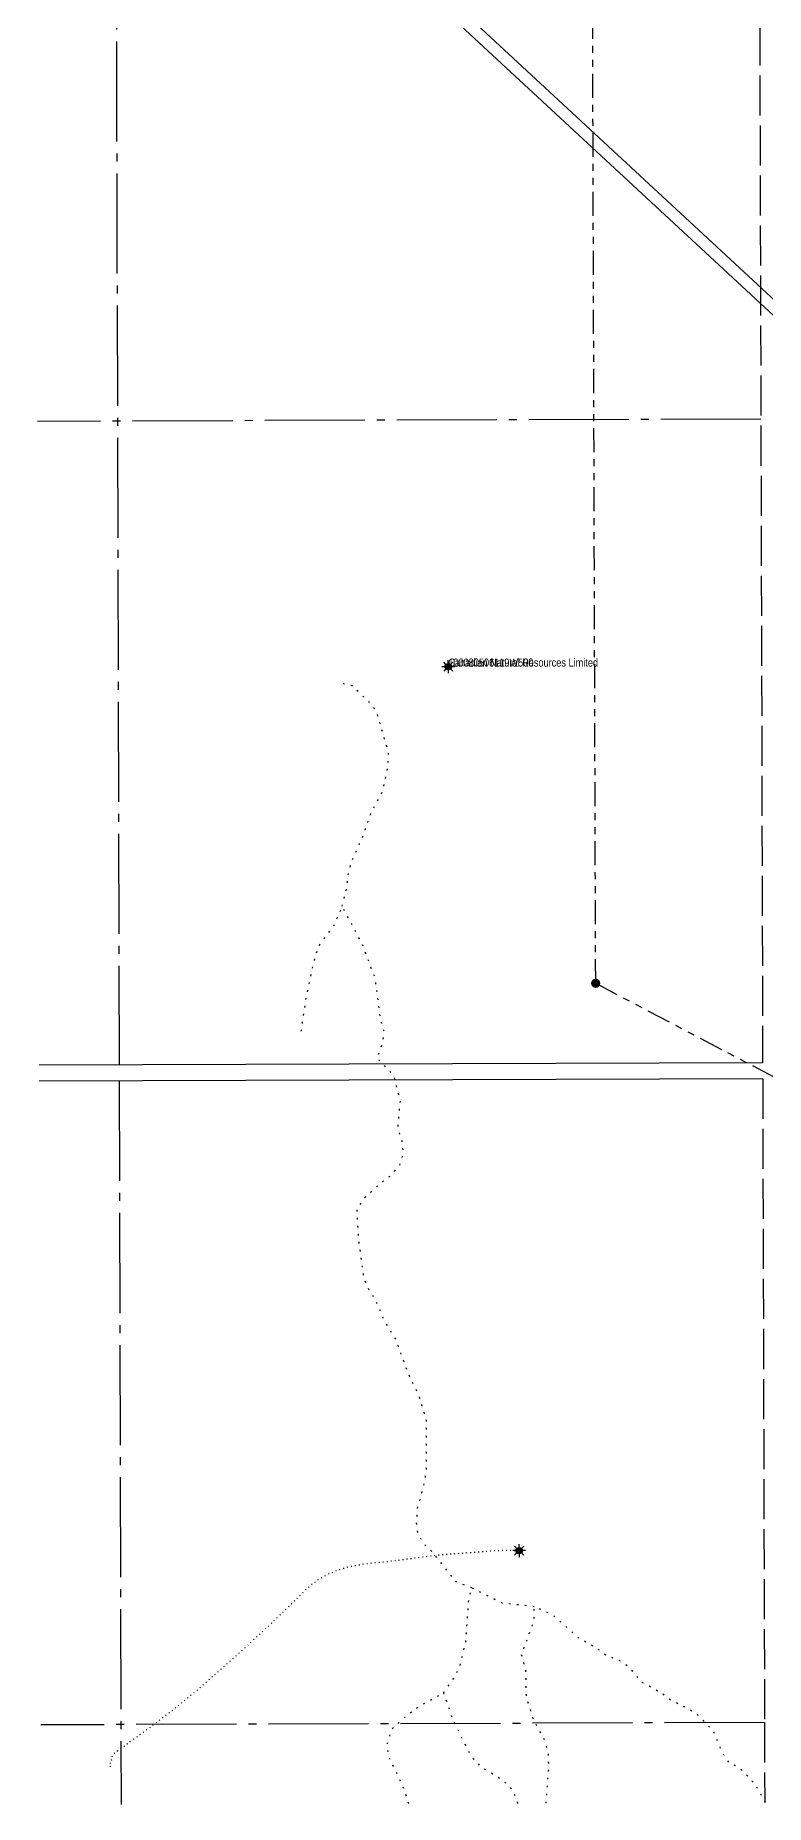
# Model space of a CAD drawing. Extents: x 498152 to 532124, y 6001603 to 6015154.
# Drawn here: x 512025 to 512938, y 6009276 to 6011486 of the extents above; entities that cross this region are included whole.
import ezdxf

# ---------------------------------------------------------------- set-up
doc = ezdxf.new("R2010")
doc.units = 0
doc.header["$LTSCALE"] = 5
for name, pattern in [('foc-DOT', [1, 0.2, -0.8]), ('foc-DRILLPATH', [14.75, 6, -1.75, 1.75, -1.75, 1.75, -1.75]), ('foc-QUARTERLINE', [33, 25, -3, 2, -3]), ('foc-UNSURVEYED', [12.5, 10, -2.5]), ('foc-WHEELTRACKS', [2, 0.4, -1.6])]:
    doc.linetypes.add(name, pattern=pattern)
for name, color, linetype in [('ABADATA-DRILL', 8, 'foc-DOT'), ('C-RW', 13, 'Continuous'), ('DRILL-T', 8, 'Continuous'), ('L-MON', 1, 'Continuous'), ('L-SEC', 7, 'Continuous'), ('L-SECQ', 8, 'foc-QUARTERLINE'), ('L-USEC', 7, 'foc-UNSURVEYED'), ('licensee', 7, 'Continuous'), ('P-PDRILLPATH', 12, 'foc-DRILLPATH'), ('T-WATER-P3', 160, 'foc-WHEELTRACKS'), ('uwi', 7, 'Continuous')]:
    doc.layers.add(name, color=color, linetype=linetype)
doc.styles.add('80L', font='ARIALN.TTF', dxfattribs={"height": 10})

# ---------------------------------------------------------------- blocks, each defined once
blk = doc.blocks.new('plbh')
at = {"layer": 'L-MON'}
h = blk.add_hatch(color=255, dxfattribs=at)
h.dxf.hatch_style = 1
edge = h.paths.add_edge_path()
edge.add_arc((0, 0), 1.16, 0, 360)
h = blk.add_hatch(color=256, dxfattribs=at)
h.dxf.hatch_style = 1
h.paths.add_polyline_path([(-0.96, 0, 1), (0.96, 0, 1)])
h.paths.add_polyline_path([(0.91, 0, -1), (-0.91, 0, -1)], flags=16)
h.paths.add_polyline_path([(0.45, 0, -1), (-0.45, 0, -1)], flags=0)
h = blk.add_hatch(color=256, dxfattribs=at)
h.dxf.hatch_style = 1
h.paths.add_polyline_path([(-0.45, 0, 1), (0.45, 0, 1)])
h.paths.add_polyline_path([(0.4, 0, -1), (-0.4, 0, -1)], flags=16)
at = {"layer": 'L-MON', "color": 240}
for radius in [0.96, 0.91, 0.45, 0.4]:
    blk.add_circle((0, 0), radius, dxfattribs=at)
blk = doc.blocks.new('GAS')
h = blk.add_hatch(color=255)
h.dxf.hatch_style = 1
edge = h.paths.add_edge_path()
edge.add_arc((0, 0), 0.9, 0, 360)
for p, q in [((-0.81, 0), (-1.62, 0)), ((-0.57, 0.57), (-1.14, 1.14)), ((0, 0.81), (0, 1.62)), ((0.57, 0.57), (1.14, 1.14)), ((1.62, 0), (0.81, 0)), ((-0.57, -0.57), (-1.14, -1.14)), ((0, -0.81), (0, -1.62)), ((1.14, -1.14), (0.57, -0.57))]:
    blk.add_line(p, q)
blk.add_circle((0, 0), 0.8)

msp = doc.modelspace()

# ---------------------------------------------------------------- linework, layer by layer
at = {"layer": 'ABADATA-DRILL', "flags": 128}
msp.add_lwpolyline([(512119.106, 6009323.734), (512118.877, 6009323.583), (512118.417, 6009323.702), (512117.995, 6009324.131), (512117.644, 6009324.75), (512117.442, 6009325.549), (512117.589, 6009326.36), (512117.787, 6009327.3), (512118.425, 6009327.992), (512119.473, 6009328.705), (512119.702, 6009329.125), (512119.903, 6009329.026), (512120.142, 6009329.326), (512120.26, 6009330.067), (512120.288, 6009330.677), (512120.486, 6009331.347), (512120.365, 6009332.017), (512119.962, 6009332.956), (512119.71, 6009333.925), (512120.276, 6009335.127), (512120.984, 6009336.049), (512121.413, 6009336.5), (512121.77, 6009337.371), (512122.048, 6009338.271), (512122.467, 6009338.732), (512122.557, 6009338.773), (512122.587, 6009338.763), (512122.587, 6009338.773), (512122.587, 6009338.823), (512122.587, 6009338.883), (512122.606, 6009338.983), (512122.636, 6009339.093), (512122.736, 6009339.243), (512122.905, 6009339.414), (512123.194, 6009339.694), (512123.553, 6009340.035), (512124.062, 6009340.467), (512124.631, 6009340.908), (512125.32, 6009341.4), (512126.168, 6009342.002), (512127.007, 6009342.614), (512127.915, 6009343.287), (512128.973, 6009344.1), (512129.971, 6009344.872), (512131.178, 6009345.775), (512132.296, 6009346.588), (512133.564, 6009347.492), (512134.742, 6009348.305), (512135.96, 6009349.128), (512137.337, 6009350.052), (512138.555, 6009350.885), (512139.902, 6009351.838), (512141.1, 6009352.732), (512142.437, 6009353.765), (512143.705, 6009354.768), (512145.232, 6009355.962), (512146.729, 6009357.076), (512148.515, 6009358.361), (512150.202, 6009359.556), (512150.581, 6009359.827), (512152.728, 6009361.342), (512154.554, 6009362.627), (512156.431, 6009363.962), (512158.557, 6009365.498), (512160.513, 6009366.923), (512162.759, 6009368.569), (512164.865, 6009370.074), (512167.27, 6009371.821), (512169.496, 6009373.456), (512172.031, 6009375.323), (512174.346, 6009377.059), (512176.971, 6009379.046), (512179.386, 6009380.882), (512181.861, 6009382.779), (512184.656, 6009384.936), (512187.5, 6009387.164), (512190.124, 6009389.211), (512193.118, 6009391.539), (512195.862, 6009393.706), (512198.687, 6009395.903), (512201.92, 6009398.422), (512204.884, 6009400.79), (512208.247, 6009403.498), (512211.33, 6009405.997), (512214.434, 6009408.535), (512217.577, 6009411.143), (512220.77, 6009413.812), (512224.382, 6009416.841), (512227.664, 6009419.65), (512230.967, 6009422.498), (512234.688, 6009425.718), (512238.09, 6009428.707), (512241.552, 6009431.756), (512245.483, 6009435.247), (512262.534, 6009450.222), (512285.44, 6009470.602), (512311.737, 6009494.821), (512337.392, 6009519.289), (512363.166, 6009544.697), (512370.628, 6009551.426), (512380.39, 6009558.312), (512391.883, 6009564.523), (512403.71, 6009569.514), (512415.481, 6009572.985), (512423.397, 6009574.556), (512435.611, 6009576.748), (512449.137, 6009578.483), (512463.383, 6009579.801), (512478.119, 6009581.53), (512493.883, 6009583.601), (512504.76, 6009585.07), (512520.135, 6009587.05), (512531.881, 6009588.271), (512599.328, 6009593.609), (512618.596, 6009594.05), (512629.638, 6009593.319)], dxfattribs=at)
at = {"layer": 'C-RW', "flags": 128}
msp.add_lwpolyline([(512025.116, 6011943.314), (512375, 6011667), (513208.003, 6010894.955), (513256.855, 6010712.362), (513241.498, 6010532.276), (513235.72, 6010480.685), (513301.316, 6010204.176), (513316.772, 6010204.223), (513315.743, 6010208.344), (513250.917, 6010481.609), (513256.427, 6010530.804), (513272.024, 6010713.703), (513221.374, 6010903.014), (512384.762, 6011678.404), (512025.065, 6011962.468)], dxfattribs=at)
at = {"layer": 'L-SEC'}
for p, q in [((512933.889, 6010202.903), (512029.709, 6010200.041)), ((512933.945, 6010182.797), (512029.762, 6010179.935))]:
    msp.add_line(p, q, dxfattribs=at)
at = {"layer": 'L-SECQ'}
for p, q in [((512125.416, 6011808.836), (512129.654, 6010200.357)), ((512931.627, 6011007.142), (512027.59, 6011004.28)), ((512129.707, 6010180.251), (512132.089, 6009276.067)), ((512936.206, 6009378.558), (512031.881, 6009375.695))]:
    msp.add_line(p, q, dxfattribs=at)
at = {"layer": 'L-USEC'}
for p, q in [((512929.366, 6011811.382), (512933.889, 6010202.903)), ((512933.945, 6010182.797), (512936.206, 6009378.558)), ((512936.206, 6009378.558), (512936.488, 6009278.614))]:
    msp.add_line(p, q, dxfattribs=at)
at = {"layer": 'P-PDRILLPATH', "flags": 128}
for points in [[(512725.217, 6010302.188), (512718.221, 6012547.727)], [(512725.217, 6010302.188), (513686.778, 6009797.129)]]:
    msp.add_lwpolyline(points, dxfattribs=at)
at = {"layer": 'T-WATER-P3', "flags": 128}
for points in [[(512408.464, 6010398.385), (512414.196, 6010420.681), (512416.223, 6010440.324), (512420.412, 6010454.728), (512434.086, 6010485.333), (512444.289, 6010514.207), (512459.081, 6010542.046), (512465.748, 6010573.334), (512466.226, 6010591.017), (512451.416, 6010642.049), (512442.135, 6010653.447), (512420.838, 6010673.908), (512407.969, 6010676.738)], [(512357.278, 6010242.27), (512363.867, 6010286.521), (512375.202, 6010337.537), (512380.582, 6010350.69), (512398.958, 6010375.418), (512408.464, 6010398.385)], [(512570.525, 6009546.787), (512550.697, 6009554.3), (512522.228, 6009590.615), (512511.337, 6009600.902), (512503.396, 6009613.293), (512501.379, 6009628.126), (512502.717, 6009646.329), (512511.654, 6009679.091), (512513.775, 6009695.43), (512513.731, 6009756.564), (512504.453, 6009787.193), (512491.137, 6009814.187), (512475.938, 6009856.558), (512460.961, 6009881.369), (512449.344, 6009908.068), (512441.493, 6009920.301), (512435.676, 6009933.782), (512428.99, 6009983.642), (512427.099, 6010019.419), (512436.101, 6010033.907), (512458.158, 6010054.03), (512470.502, 6010062.869), (512480.276, 6010074.696), (512485.088, 6010089.563), (512483.344, 6010104.428), (512478.237, 6010121.933), (512481.251, 6010156.243), (512472.878, 6010186.971), (512452.142, 6010208.852), (512458.06, 6010224.894), (512461.329, 6010240.58), (512456.646, 6010256.608), (512449.728, 6010308.083), (512433.701, 6010351.007), (512408.464, 6010398.385)], [(512535.269, 6009415.89), (512548.553, 6009434.64), (512555.623, 6009449.328), (512562.919, 6009479.354), (512566.692, 6009532.841), (512570.525, 6009546.787)], [(512648.509, 6009523.3), (512608.48, 6009527.762), (512570.525, 6009546.787)], [(512663.405, 6009277.749), (512663.37, 6009279.678), (512666.576, 6009320.446), (512666.353, 6009340.636), (512661.255, 6009356.855), (512647.376, 6009382.546), (512638.704, 6009410.619), (512638.056, 6009445.084), (512632.582, 6009463.298), (512648.35, 6009506.162), (512648.509, 6009523.3)], [(512937.376, 6009278.617), (512924.912, 6009300.637), (512915.472, 6009311.473), (512905.306, 6009321.728), (512891.842, 6009328.626), (512883.861, 6009340.634), (512872.796, 6009366.831), (512854.483, 6009386.757), (512843.369, 6009394.394), (512818.449, 6009406.836), (512807.766, 6009415.063), (512783.006, 6009428.914), (512765.998, 6009448.562), (512754.135, 6009456.718), (512739.156, 6009461.894), (512727.843, 6009470.586), (512703.238, 6009484.887), (512671.562, 6009513.059), (512653.98, 6009520.87), (512648.509, 6009523.3)], [(512491.701, 6009277.206), (512485.547, 6009296.268), (512466.147, 6009337.338), (512465.067, 6009352.665), (512470.863, 6009370.788), (512491.875, 6009389.857), (512504.029, 6009398.649), (512535.269, 6009415.89)], [(512628.087, 6009277.637), (512625.581, 6009285.519), (512618.26, 6009298.794), (512607.604, 6009307.289), (512583.311, 6009322.364), (512573.225, 6009332.466), (512565.401, 6009344.43), (512546.022, 6009384.554), (512535.269, 6009415.89)]]:
    msp.add_lwpolyline(points, dxfattribs=at)

# ---------------------------------------------------------------- block references
at = {"layer": 'DRILL-T', "linetype": 'Continuous', "xscale": 4.999999999999968, "yscale": 4.999999999999968, "zscale": 4.999999999999968}
for p in [(512541.021, 6010697.769), (512629.615, 6009593.367)]:
    msp.add_blockref('GAS', p, dxfattribs=at)
at = {"layer": 'L-MON', "linetype": 'Continuous', "xscale": 4.997246949999965, "yscale": 4.997246949999965, "zscale": 4.997246949999965}
msp.add_blockref('plbh', (512725.217, 6010302.188), dxfattribs=at)

# ---------------------------------------------------------------- texts
at = {"layer": 'licensee', "linetype": 'Continuous', "insert": (512541.021, 6010697.769), "char_height": 10, "attachment_point": 7, "style": '80L'}
msp.add_mtext('Canadian Natural Resources Limited', dxfattribs=at)
at = {"layer": 'uwi', "linetype": 'Continuous', "insert": (512541.021, 6010697.769), "char_height": 10, "attachment_point": 7, "style": '80L'}
msp.add_mtext('100080506119W500', dxfattribs=at)

doc.saveas('drawing.dxf')
